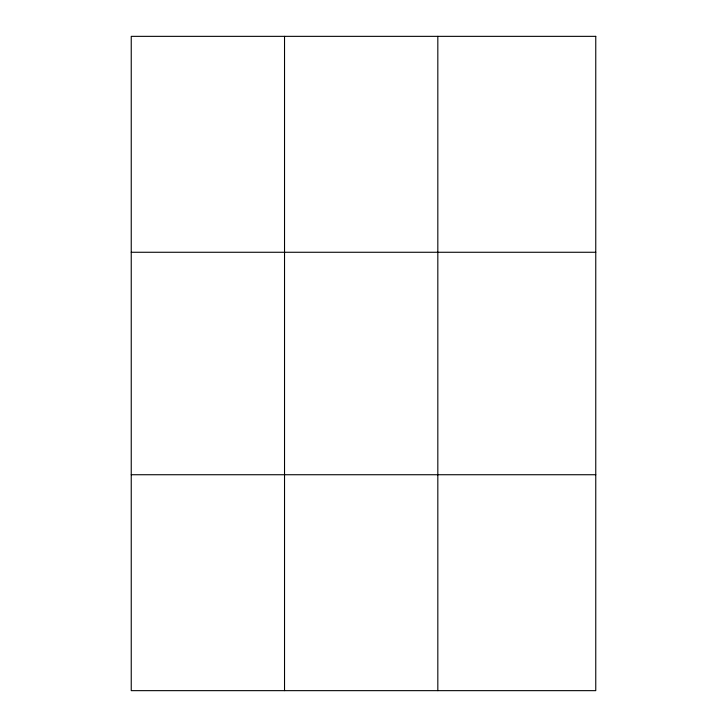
<?xml version="1.0" encoding="UTF-8"?>
<svg xmlns="http://www.w3.org/2000/svg" width="727" height="727" viewBox="0 0 727 727"><rect width="100%" height="100%" fill="white"/><g stroke="black" fill="none" stroke-linecap="round" stroke-linejoin="round"><path stroke-width="1.09" d="M284.53 36.35L284.53 690.65M437.827 36.35L437.827 690.65M131.242 252.269L595.758 252.269M131.242 474.731L595.758 474.731M595.758 36.35L595.758 690.65L131.242 690.65L131.242 36.35L595.758 36.35"/></g></svg>
